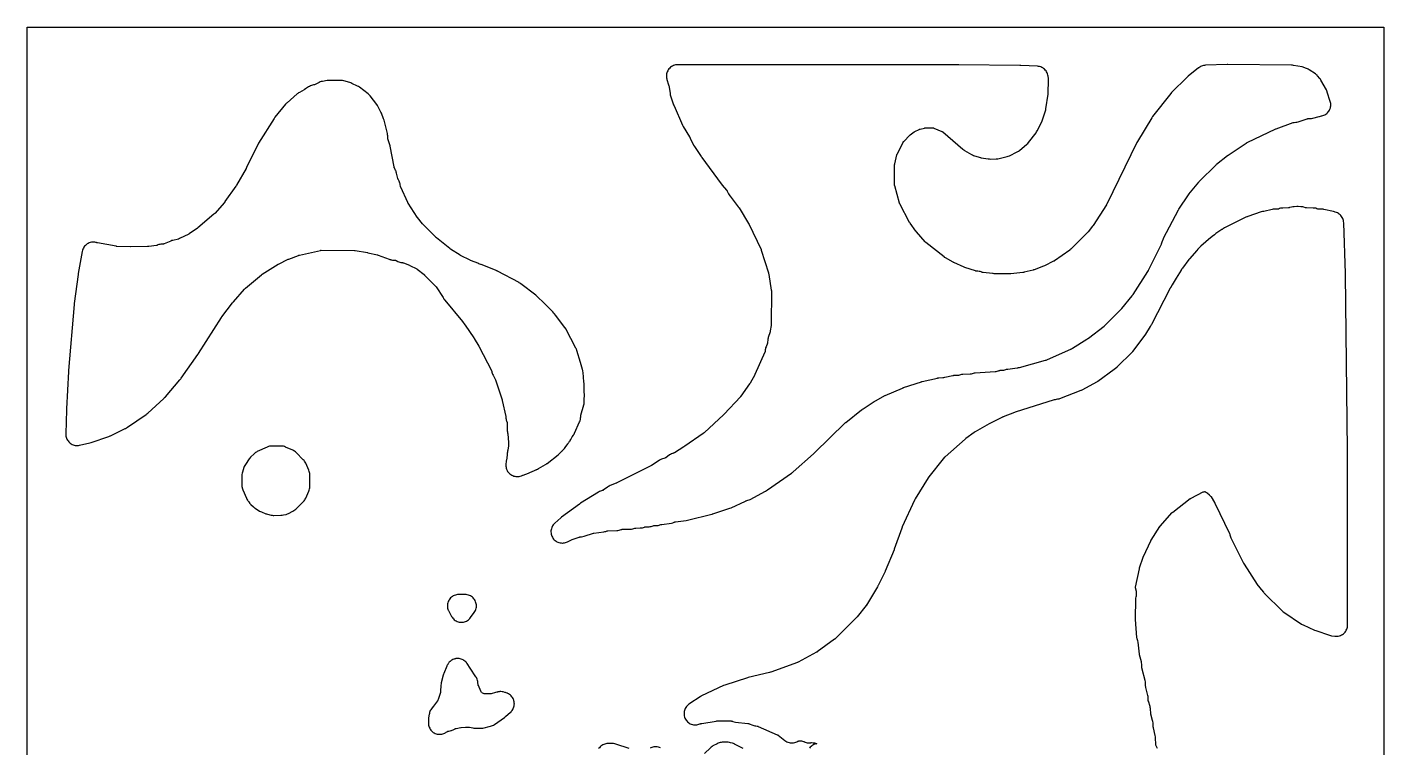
# Model space of a CAD drawing. Header units: millimetres. Extents: x 0 to 300, y 0 to 300.
# Drawn here: x 0 to 299.9, y 140.6 to 300 of the extents above; entities that cross this region are included whole.
import ezdxf

# ---------------------------------------------------------------- set-up
doc = ezdxf.new("R2010")
doc.units = ezdxf.units.MM
doc.layers.add('CUT', color=7, linetype='CONTINUOUS')

msp = doc.modelspace()

# ---------------------------------------------------------------- linework, layer by layer
at = {"layer": 'CUT'}
for points in [[(0, 0.05), (0, 299.95), (0, 299.98), (0, 299.99), (0.01, 300), (0.02, 300), (0.05, 300), (299.89, 300), (299.92, 300), (299.93, 300), (299.94, 300), (299.94, 299.99), (299.94, 299.98), (299.94, 299.95), (299.94, 0.05)], [(249.86, 140.44), (249.56, 141.21), (249.55, 141.23), (249.54, 141.26), (249.53, 141.28), (249.53, 141.29), (249.53, 141.3), (249.53, 141.31), (249.52, 141.32), (249.52, 141.34), (249.52, 141.45), (249.46, 142.72), (249.46, 142.75), (249.46, 142.83), (249.45, 142.83), (249.44, 143.03), (249.4, 143.31), (248.99, 145.06), (248.98, 145.12), (248.98, 145.13), (248.97, 145.18), (248.96, 145.21), (248.95, 145.27), (248.95, 145.4), (248.91, 146.18), (248.88, 146.44), (248.82, 146.7), (248.45, 148.08), (248.42, 148.18), (248.41, 148.22), (248.4, 148.25), (248.4, 148.26), (248.4, 148.28), (248.4, 148.29), (248.4, 148.39), (248.37, 149.1), (248.35, 149.32), (248.31, 149.54), (248.25, 149.76), (247.87, 150.91), (247.86, 150.94), (247.85, 150.99), (247.84, 151.04), (247.84, 151.06), (247.83, 151.11), (247.83, 151.12), (247.8, 151.95), (247.77, 152.22), (247.72, 152.48), (247.32, 153.95), (247.32, 153.97), (247.32, 153.98), (247.31, 154.03), (247.29, 154.13), (247.28, 154.23), (247.25, 154.98), (247.22, 155.23), (247.17, 155.48), (246.51, 158.05), (246.48, 158.17), (246.47, 158.21), (246.46, 158.25), (246.46, 158.38), (246.42, 159.12), (246.39, 159.38), (246.34, 159.64), (245.93, 161.17), (245.91, 161.24), (245.9, 161.32), (245.62, 164.02), (245.58, 164.27), (245.51, 164.51), (245.43, 164.74), (245.4, 164.8), (245.36, 164.94), (245.35, 164.95), (245.35, 164.96), (245.35, 164.97), (245.35, 165), (245.05, 168.98), (245.05, 169), (245.05, 169.04), (245.05, 169.14), (245.07, 173.48), (245.07, 173.53), (245.07, 173.54), (245.07, 173.56), (245.07, 173.57), (245.08, 173.59), (245.08, 173.6), (245.08, 173.62), (245.2, 174.06), (245.2, 174.08), (245.21, 174.1), (245.22, 174.14), (245.25, 174.29), (245.25, 174.32), (245.27, 174.51), (245.27, 174.54), (245.28, 174.74), (245.28, 174.75), (245.28, 174.77), (245.26, 174.97), (245.26, 174.99), (245.23, 175.2), (245.23, 175.21), (245.06, 176.02), (245.06, 176.04), (245.05, 176.07), (245.05, 176.08), (245.05, 176.09), (245.06, 176.15), (245.89, 180.19), (245.91, 180.28), (245.93, 180.33), (245.93, 180.34), (245.93, 180.35), (245.95, 180.41), (246.76, 182.82), (246.76, 182.83), (246.81, 182.96), (248.4, 186.39), (248.43, 186.45), (248.45, 186.49), (248.48, 186.53), (248.5, 186.57), (250.44, 189.58), (250.45, 189.59), (250.45, 189.6), (250.46, 189.61), (250.51, 189.67), (253.17, 192.65), (253.19, 192.67), (253.2, 192.68), (253.27, 192.73), (257.12, 195.74), (257.13, 195.74), (257.14, 195.74), (257.15, 195.75), (257.16, 195.76), (257.18, 195.77), (257.2, 195.78), (257.23, 195.79), (257.33, 195.85), (259.98, 197.22), (260, 197.22), (260.01, 197.23), (260.05, 197.24), (260.07, 197.24), (260.11, 197.25), (260.18, 197.26), (260.37, 197.27), (260.39, 197.27), (260.44, 197.27), (260.45, 197.27), (260.46, 197.27), (260.47, 197.26), (260.48, 197.26), (260.49, 197.25), (260.5, 197.25), (260.52, 197.24), (260.72, 197.12), (260.88, 197.03), (260.89, 197.03), (260.92, 197), (260.93, 197), (260.94, 196.99), (260.95, 196.98), (260.97, 196.96), (261.3, 196.62), (261.31, 196.61), (261.33, 196.59), (261.59, 196.31), (261.65, 196.25), (261.67, 196.23), (261.68, 196.22), (261.7, 196.2), (261.73, 196.15), (262.53, 194.84), (262.54, 194.82), (262.6, 194.71), (265.81, 188.01), (265.87, 187.86), (265.89, 187.79), (265.9, 187.69), (265.96, 187.47), (266.03, 187.25), (266.12, 187.05), (268.91, 181.45), (269.05, 181.2), (271.95, 176.72), (272.11, 176.51), (272.13, 176.49), (272.14, 176.47), (272.19, 176.42), (272.28, 176.31), (272.3, 176.29), (272.47, 176.08), (273.32, 175.02), (273.38, 174.96), (273.38, 174.95), (273.49, 174.82), (273.51, 174.8), (273.52, 174.79), (273.55, 174.76), (277.45, 170.9), (277.63, 170.74), (277.82, 170.6), (281.71, 167.99), (281.89, 167.89), (282.07, 167.79), (284.64, 166.63), (284.87, 166.54), (287.91, 165.52), (288.15, 165.45), (288.4, 165.41), (289.12, 165.32), (289.37, 165.3), (289.62, 165.31), (289.86, 165.34), (290.11, 165.39), (290.34, 165.47), (290.57, 165.58), (290.79, 165.7), (290.99, 165.85), (291.18, 166.01), (291.35, 166.19), (291.5, 166.39), (291.63, 166.61), (291.73, 166.83), (291.82, 167.06), (291.88, 167.31), (291.92, 167.55), (291.93, 167.8), (291.91, 206.32), (291.91, 206.35), (291.48, 245.37), (291.48, 245.45), (291.48, 245.54), (291.07, 256.75), (291.05, 256.99), (291, 257.23), (290.94, 257.47), (290.85, 257.7), (290.73, 257.91), (290.6, 258.12), (290.45, 258.31), (290.28, 258.48), (290.09, 258.64), (289.89, 258.78), (289.68, 258.9), (289.46, 259), (289.17, 259.11), (288.99, 259.17), (288.81, 259.21), (286.7, 259.67), (286.5, 259.71), (286.29, 259.73), (285.47, 259.77), (285.35, 259.77), (285.34, 259.77), (285.32, 259.77), (285.22, 259.81), (285.14, 259.84), (284.87, 259.93), (284.59, 259.98), (284.31, 260), (282.82, 260.03), (282.73, 260.04), (282.69, 260.04), (282.68, 260.04), (282.6, 260.07), (282.24, 260.17), (282.03, 260.23), (281.82, 260.26), (281.6, 260.28), (280.96, 260.3), (280.95, 260.3), (280.73, 260.3), (280.72, 260.3), (280.09, 260.28), (279.79, 260.25), (279.49, 260.19), (279.14, 260.09), (279.1, 260.08), (279, 260.04), (278.99, 260.04), (278.88, 260.03), (278.87, 260.03), (277.62, 260), (277.6, 260), (277.38, 259.98), (277.35, 259.98), (277.13, 259.94), (277.1, 259.94), (276.85, 259.87), (276.61, 259.77), (276.6, 259.77), (276.59, 259.77), (276.53, 259.77), (276.47, 259.77), (275.67, 259.73), (275.46, 259.71), (275.26, 259.67), (273.38, 259.26), (273.25, 259.24), (273.13, 259.21), (273.11, 259.21), (272.85, 259.14), (269.89, 258.14), (269.84, 258.13), (269.71, 258.08), (269.61, 258.05), (269.39, 257.96), (264.72, 255.62), (264.66, 255.58), (264.49, 255.48), (264.45, 255.46), (264.34, 255.39), (264.33, 255.38), (264.32, 255.37), (264.25, 255.32), (264.18, 255.27), (264.11, 255.22), (263.05, 254.52), (263.02, 254.5), (262.8, 254.33), (262.58, 254.14), (262.57, 254.13), (262.55, 254.11), (262.52, 254.09), (261.98, 253.71), (261.93, 253.67), (261.85, 253.61), (261.81, 253.58), (261.67, 253.47), (259.44, 251.54), (259.31, 251.42), (259.3, 251.41), (259.19, 251.29), (259.16, 251.26), (259.01, 251.12), (258.83, 250.9), (258.6, 250.62), (256.97, 248.76), (256.85, 248.61), (255.41, 246.69), (255.38, 246.65), (255.36, 246.63), (255.34, 246.61), (255.3, 246.56), (255.3, 246.55), (255.28, 246.53), (255.26, 246.5), (255.13, 246.31), (255.13, 246.3), (255.11, 246.28), (254.03, 244.48), (253.13, 242.99), (253.12, 242.98), (252.75, 242.37), (252.72, 242.32), (252.71, 242.3), (252.68, 242.25), (252.65, 242.19), (252.63, 242.16), (252.63, 242.15), (248.54, 234.21), (248.53, 234.2), (248.52, 234.18), (248.43, 234), (248.43, 233.99), (248.42, 233.98), (248.42, 233.97), (248.4, 233.95), (248.39, 233.93), (248.37, 233.91), (248.35, 233.88), (248.3, 233.8), (248.28, 233.77), (247.26, 232.13), (244.46, 228.36), (244.43, 228.32), (244.42, 228.31), (244.39, 228.28), (244.39, 228.27), (244.38, 228.26), (244.34, 228.22), (240.92, 224.8), (240.91, 224.79), (240.89, 224.78), (240.87, 224.76), (240.33, 224.3), (236.67, 221.64), (236.66, 221.63), (236.64, 221.62), (236.56, 221.57), (233.14, 219.72), (233.02, 219.67), (232.97, 219.65), (228.21, 217.79), (228.06, 217.73), (228.03, 217.71), (228, 217.7), (227.98, 217.7), (227.81, 217.69), (227.49, 217.65), (227.27, 217.61), (227.06, 217.56), (218.46, 214.88), (218.27, 214.81), (215.76, 213.81), (215.7, 213.78), (215.57, 213.73), (215.49, 213.69), (212.81, 212.36), (212.66, 212.28), (209.59, 210.48), (209.38, 210.34), (207.53, 209), (207.35, 208.86), (202.94, 205), (202.82, 204.89), (202.79, 204.86), (202.76, 204.82), (202.75, 204.81), (202.57, 204.6), (202.56, 204.59), (202.53, 204.55), (199.34, 200.55), (199.16, 200.3), (196.32, 195.68), (196.22, 195.49), (196.16, 195.36), (196.15, 195.36), (193.47, 189.47), (193.46, 189.45), (193.43, 189.39), (193.34, 189.17), (191.7, 184.53), (191.69, 184.51), (191.66, 184.43), (189.71, 179.69), (189.7, 179.68), (189.69, 179.65), (188.14, 176.55), (188.11, 176.49), (188.1, 176.48), (188.04, 176.38), (187.99, 176.26), (185.55, 172.2), (185.55, 172.19), (185.53, 172.17), (185.52, 172.15), (185.49, 172.12), (183.49, 169.58), (183.46, 169.55), (183.43, 169.51), (183.34, 169.42), (178.58, 164.68), (178.54, 164.64), (178.5, 164.62), (174.65, 161.82), (174.62, 161.8), (174.6, 161.79), (174.54, 161.76), (170.47, 159.58), (170.44, 159.57), (170.42, 159.55), (170.39, 159.54), (170.34, 159.52), (164.43, 157.38), (164.37, 157.36), (164.12, 157.28), (159.43, 156.14), (159.27, 156.09), (154.26, 154.51), (153.94, 154.39), (149.1, 152.11), (149.05, 152.09), (149.03, 152.08), (148.76, 151.92), (146.47, 150.39), (146.27, 150.24), (146.24, 150.21), (146.18, 150.16), (146.12, 150.11), (146.09, 150.08), (146.07, 150.06), (145.94, 149.94), (145.77, 149.76), (145.63, 149.56), (145.5, 149.34), (145.4, 149.12), (145.32, 148.88), (145.26, 148.64), (145.23, 148.4), (145.22, 148.15), (145.24, 147.9), (145.28, 147.66), (145.34, 147.42), (145.43, 147.19), (145.54, 146.96), (145.67, 146.75), (145.83, 146.56), (146, 146.38), (146.18, 146.22), (146.39, 146.08), (146.6, 145.95), (146.83, 145.85), (147.07, 145.78), (147.31, 145.72), (147.55, 145.7), (147.8, 145.69), (148.05, 145.71), (148.29, 145.76), (148.53, 145.83), (148.75, 145.91), (148.8, 145.92), (148.83, 145.93), (148.88, 145.95), (148.97, 145.97), (149.06, 146), (149.13, 146.02), (152.34, 146.55), (152.35, 146.55), (152.45, 146.57), (152.5, 146.57), (155.61, 146.56), (155.66, 146.56), (155.67, 146.56), (155.69, 146.56), (155.73, 146.55), (155.77, 146.54), (155.78, 146.53), (155.82, 146.52), (155.91, 146.49), (156.04, 146.44), (156.33, 146.35), (156.63, 146.3), (159.36, 146.02), (159.47, 146), (159.5, 145.99), (159.52, 145.98), (159.54, 145.97), (159.62, 145.95), (160.44, 145.63), (160.65, 145.55), (160.86, 145.5), (161.08, 145.47), (161.42, 145.43), (161.5, 145.41), (161.52, 145.4), (161.61, 145.37), (165.83, 143.53), (165.87, 143.52), (165.96, 143.48), (165.97, 143.48), (165.98, 143.47), (166.02, 143.43), (166.05, 143.41), (166.07, 143.39), (167.53, 142.24), (167.74, 142.09), (167.96, 141.96), (168.19, 141.86), (168.44, 141.78), (168.68, 141.73), (168.94, 141.7), (169.19, 141.7), (169.44, 141.73), (169.69, 141.78), (169.93, 141.85), (170.17, 141.95), (170.39, 142.07), (170.41, 142.08), (170.42, 142.09), (170.43, 142.09), (170.44, 142.1), (170.5, 142.12), (170.52, 142.12), (170.63, 142.16), (170.65, 142.16), (170.75, 142.17), (170.77, 142.17), (170.88, 142.18), (170.99, 142.17), (170.99, 142.18), (171.1, 142.16), (171.15, 142.15), (171.23, 142.14), (171.6, 142.04), (171.68, 142.01), (171.76, 141.98), (171.87, 141.94), (171.98, 141.89), (172.22, 141.81), (172.45, 141.76), (172.7, 141.73), (172.94, 141.72), (173.18, 141.74), (173.28, 141.76), (173.34, 141.77), (173.37, 141.77), (173.4, 141.77), (173.78, 141.75), (173.82, 141.75), (173.84, 141.75), (173.91, 141.74), (173.99, 141.73), (174.03, 141.73), (174.06, 141.72), (174.08, 141.72), (174.09, 141.71), (174.27, 141.64), (174.37, 141.61), (174.38, 141.61), (174.58, 141.54), (174.35, 141.49), (174.12, 141.42), (173.89, 141.32), (173.68, 141.21), (173.48, 141.07), (173.3, 140.92), (173.13, 140.75), (172.97, 140.56)], [(133.11, 140.5), (130.16, 141.45), (129.91, 141.52), (129.65, 141.56), (129.39, 141.57), (128.44, 141.57), (128.19, 141.56), (127.95, 141.52), (127.71, 141.46), (127.48, 141.38), (127.26, 141.27), (127.05, 141.15), (126.85, 141), (126.67, 140.84), (126.66, 140.83), (126.5, 140.65), (126.35, 140.45)], [(158.33, 140.47), (156.37, 141.46), (156.36, 141.47), (156.34, 141.48), (156.14, 141.56), (155.94, 141.63), (155.51, 141.76), (155.25, 141.83), (154.99, 141.86), (154.72, 141.87), (153.66, 141.84), (153.43, 141.82), (153.2, 141.78), (152.97, 141.72), (152.76, 141.64), (152.55, 141.54), (151.62, 141.04), (151.41, 140.92), (151.22, 140.78), (151.05, 140.62), (149.75, 139.34)], [(140.01, 140.6), (139.79, 140.7), (139.55, 140.78), (139.31, 140.83), (139.07, 140.86), (138.82, 140.86), (138.58, 140.84), (138.33, 140.79), (138.1, 140.72), (137.87, 140.63), (137.71, 140.55)]]:
    msp.add_lwpolyline(points, dxfattribs=at)
for points in [[(125.22, 188.09), (125.23, 188.09), (125.29, 188.1), (127.48, 188.39), (127.7, 188.43), (127.91, 188.49), (128.11, 188.56), (128.23, 188.61), (128.29, 188.64), (128.3, 188.64), (128.31, 188.64), (128.32, 188.64), (128.38, 188.64), (130.36, 188.69), (130.61, 188.71), (130.85, 188.75), (131.09, 188.82), (131.29, 188.89), (131.33, 188.9), (131.35, 188.91), (131.42, 188.93), (131.44, 188.93), (131.46, 188.94), (131.47, 188.94), (131.48, 188.94), (131.49, 188.94), (133.38, 188.97), (133.63, 188.99), (133.88, 189.03), (134.13, 189.1), (134.34, 189.17), (134.43, 189.2), (134.46, 189.21), (134.48, 189.21), (134.49, 189.21), (134.55, 189.21), (134.56, 189.21), (135.53, 189.24), (135.54, 189.24), (135.6, 189.24), (135.78, 189.25), (136.01, 189.29), (136.24, 189.34), (136.47, 189.42), (136.58, 189.47), (136.61, 189.48), (136.63, 189.48), (136.64, 189.49), (136.65, 189.49), (136.71, 189.49), (137.51, 189.51), (137.73, 189.53), (137.95, 189.56), (138.17, 189.62), (138.38, 189.69), (138.43, 189.71), (138.55, 189.76), (138.56, 189.76), (138.57, 189.76), (138.7, 189.76), (139.26, 189.79), (139.48, 189.81), (139.7, 189.86), (139.91, 189.91), (140.11, 189.99), (140.18, 190.02), (140.2, 190.03), (140.21, 190.03), (140.23, 190.03), (140.25, 190.04), (140.32, 190.04), (142.44, 190.33), (142.74, 190.39), (143.03, 190.49), (143.12, 190.53), (143.22, 190.57), (143.25, 190.58), (143.27, 190.58), (143.28, 190.59), (143.29, 190.59), (143.33, 190.6), (145.73, 190.91), (146.01, 190.96), (151.36, 192.3), (151.44, 192.33), (151.51, 192.35), (151.61, 192.38), (155.35, 193.63), (155.61, 193.73), (158.79, 195.2), (158.86, 195.23), (158.87, 195.24), (158.88, 195.25), (158.89, 195.25), (158.9, 195.25), (158.9, 195.26), (158.91, 195.26), (158.92, 195.26), (158.94, 195.26), (159.12, 195.3), (159.13, 195.3), (159.36, 195.36), (159.59, 195.44), (159.82, 195.55), (163.24, 197.39), (163.26, 197.4), (163.44, 197.5), (163.48, 197.52), (163.69, 197.65), (168.98, 201.39), (169.03, 201.42), (169.21, 201.54), (169.38, 201.68), (173.86, 205.66), (173.89, 205.68), (173.97, 205.75), (174, 205.78), (174.02, 205.8), (174.05, 205.82), (174.1, 205.87), (180.82, 212.47), (180.86, 212.51), (180.91, 212.55), (180.93, 212.57), (180.97, 212.6), (184.48, 215.35), (184.53, 215.38), (184.58, 215.41), (184.66, 215.46), (184.71, 215.49), (184.82, 215.56), (187.01, 217.04), (187.02, 217.05), (187.04, 217.06), (187.05, 217.07), (187.07, 217.09), (187.11, 217.11), (187.21, 217.17), (189.63, 218.52), (189.66, 218.54), (189.69, 218.55), (189.7, 218.56), (193.49, 220.17), (193.53, 220.19), (193.56, 220.2), (193.57, 220.2), (193.62, 220.22), (193.75, 220.26), (193.76, 220.27), (197.72, 221.59), (197.75, 221.6), (197.86, 221.63), (201.23, 222.4), (201.29, 222.41), (201.3, 222.41), (201.35, 222.42), (201.38, 222.43), (201.45, 222.44), (201.55, 222.44), (202.44, 222.49), (202.66, 222.52), (202.87, 222.56), (204.64, 222.97), (204.7, 222.98), (204.76, 222.99), (204.84, 223.01), (204.85, 223.01), (204.89, 223.01), (204.91, 223.01), (205.72, 223.03), (205.96, 223.05), (206.2, 223.09), (206.44, 223.15), (206.66, 223.24), (206.67, 223.24), (206.69, 223.25), (206.72, 223.26), (206.74, 223.27), (206.78, 223.28), (206.8, 223.28), (206.85, 223.28), (208.5, 223.32), (208.76, 223.34), (209.01, 223.39), (209.25, 223.46), (209.44, 223.53), (209.49, 223.54), (209.53, 223.55), (209.56, 223.56), (209.59, 223.56), (214.03, 223.85), (214.24, 223.87), (214.45, 223.91), (214.66, 223.97), (214.69, 223.98), (214.76, 224.01), (214.87, 224.05), (214.9, 224.06), (214.96, 224.08), (214.97, 224.09), (215, 224.09), (215, 224.1), (215.01, 224.1), (215.02, 224.1), (215.03, 224.1), (215.05, 224.1), (215.1, 224.11), (215.11, 224.11), (215.67, 224.13), (215.89, 224.15), (216.11, 224.19), (216.33, 224.25), (216.53, 224.33), (216.61, 224.37), (216.62, 224.37), (216.65, 224.38), (216.67, 224.38), (216.7, 224.39), (216.78, 224.39), (218.89, 224.67), (219.05, 224.69), (219.13, 224.7), (219.37, 224.75), (225.12, 226.32), (225.25, 226.36), (225.28, 226.37), (225.31, 226.38), (225.56, 226.47), (230.75, 228.81), (230.84, 228.85), (230.88, 228.87), (231.07, 228.98), (234.29, 230.97), (234.53, 231.14), (234.65, 231.24), (238.07, 233.9), (238.3, 234.1), (241.84, 237.62), (242.02, 237.81), (244.3, 240.6), (244.32, 240.63), (244.48, 240.85), (247.74, 245.98), (247.87, 246.2), (247.89, 246.24), (250.76, 251.99), (250.81, 252.09), (250.89, 252.29), (251.17, 253.09), (251.2, 253.18), (251.24, 253.31), (251.25, 253.33), (254.54, 259.58), (254.56, 259.63), (254.62, 259.72), (256.74, 262.89), (256.8, 262.98), (256.83, 263.02), (256.84, 263.02), (256.85, 263.04), (259.02, 265.72), (259.02, 265.73), (259.04, 265.75), (259.13, 265.85), (262.85, 269.58), (262.96, 269.67), (265.39, 271.6), (265.52, 271.69), (265.53, 271.7), (265.55, 271.72), (269.48, 274.34), (269.53, 274.37), (269.58, 274.4), (269.62, 274.43), (269.66, 274.46), (269.69, 274.48), (269.74, 274.5), (276.02, 277.49), (276.08, 277.52), (276.09, 277.52), (276.12, 277.53), (279.87, 278.88), (279.92, 278.9), (280.01, 278.93), (280.02, 278.93), (280.09, 278.93), (280.47, 278.97), (280.73, 279.01), (280.98, 279.08), (282.99, 279.73), (283.03, 279.75), (283.06, 279.76), (283.08, 279.76), (283.13, 279.77), (283.18, 279.78), (283.19, 279.78), (283.65, 279.79), (283.94, 279.82), (284.22, 279.88), (285.66, 280.26), (285.7, 280.27), (285.94, 280.33), (285.96, 280.33), (286.12, 280.36), (286.2, 280.37), (286.44, 280.43), (286.67, 280.51), (286.9, 280.62), (287.11, 280.75), (287.31, 280.9), (287.49, 281.06), (287.65, 281.25), (287.8, 281.45), (287.92, 281.66), (288.03, 281.88), (288.11, 282.12), (288.17, 282.36), (288.2, 282.6), (288.21, 282.85), (288.19, 283.1), (288.16, 283.34), (288.09, 283.58), (287.44, 285.62), (287.43, 285.65), (287.42, 285.68), (287.34, 285.9), (287.23, 286.1), (286.04, 288.24), (285.91, 288.47), (285.75, 288.67), (285.28, 289.21), (285.16, 289.34), (285.15, 289.35), (284.98, 289.5), (284.79, 289.64), (283.4, 290.59), (283.23, 290.7), (283.04, 290.8), (282.85, 290.88), (282.28, 291.09), (282.08, 291.15), (281.87, 291.2), (279.94, 291.55), (279.72, 291.58), (279.51, 291.59), (265.42, 291.7), (265.33, 291.7), (260.52, 291.57), (260.29, 291.55), (260.06, 291.51), (259.84, 291.45), (259.62, 291.38), (259.41, 291.28), (259.22, 291.16), (259.03, 291.02), (258.98, 290.99), (256.67, 289.15), (256.45, 288.96), (253.02, 285.52), (253.01, 285.51), (252.82, 285.29), (248.82, 280.21), (248.64, 279.95), (245.47, 274.71), (245.36, 274.51), (238.71, 260.86), (238.64, 260.74), (238.62, 260.71), (235.67, 256.14), (235.62, 256.07), (235.6, 256.03), (235.56, 255.98), (234.59, 254.76), (234.54, 254.7), (234.51, 254.67), (230.73, 250.91), (230.68, 250.86), (230.65, 250.83), (230.61, 250.8), (230.55, 250.73), (230.52, 250.71), (227.09, 248.3), (227.03, 248.27), (226.99, 248.25), (226.95, 248.23), (226.92, 248.21), (224.93, 247.22), (224.72, 247.13), (222.64, 246.34), (222.55, 246.31), (222.51, 246.3), (222.41, 246.27), (220.43, 245.78), (220.31, 245.76), (220.26, 245.75), (220.12, 245.73), (217.5, 245.46), (217.38, 245.46), (217.36, 245.46), (213.77, 245.47), (213.54, 245.49), (213.43, 245.5), (211.38, 245.73), (211.26, 245.75), (211.24, 245.75), (211.19, 245.76), (211.18, 245.76), (211.07, 245.81), (211.02, 245.83), (210.95, 245.86), (210.7, 245.94), (210.45, 245.99), (210.19, 246.02), (209.8, 246.04), (209.79, 246.04), (209.74, 246.05), (209.7, 246.06), (209.63, 246.08), (207.3, 246.86), (207.27, 246.87), (207.16, 246.91), (204.89, 247.92), (204.78, 247.97), (204.74, 248), (203.06, 248.98), (202.84, 249.09), (202.78, 249.13), (202.71, 249.17), (198.68, 252.39), (198.62, 252.44), (198.57, 252.48), (198.55, 252.51), (196.59, 254.76), (196.58, 254.77), (196.52, 254.86), (196.5, 254.89), (195.18, 256.68), (195.11, 256.8), (195.09, 256.83), (192.9, 260.93), (192.87, 260.97), (192.85, 261), (192.85, 261.01), (192.83, 261.07), (192.83, 261.08), (191.8, 264.89), (191.78, 264.94), (191.78, 264.95), (191.78, 264.99), (191.78, 265.05), (191.79, 269.6), (191.79, 269.64), (191.79, 269.65), (191.8, 269.7), (191.81, 269.79), (192.27, 271.76), (192.28, 271.81), (192.31, 271.89), (192.33, 271.93), (193.66, 274.51), (193.7, 274.6), (193.73, 274.68), (193.74, 274.69), (193.75, 274.7), (193.75, 274.71), (193.78, 274.74), (195.14, 276.12), (195.14, 276.13), (195.15, 276.13), (195.16, 276.14), (195.22, 276.18), (196.13, 276.82), (196.24, 276.9), (196.26, 276.92), (197.2, 277.38), (197.26, 277.42), (197.28, 277.43), (197.29, 277.43), (197.32, 277.44), (197.39, 277.46), (197.4, 277.46), (198.37, 277.68), (198.48, 277.71), (198.5, 277.72), (198.51, 277.72), (198.52, 277.72), (198.54, 277.72), (198.62, 277.72), (200.31, 277.71), (200.35, 277.71), (200.37, 277.71), (200.39, 277.7), (200.44, 277.68), (202.23, 276.93), (202.24, 276.92), (202.27, 276.91), (202.29, 276.9), (202.37, 276.86), (202.4, 276.85), (202.41, 276.84), (206.87, 273.01), (207.05, 272.87), (207.24, 272.75), (208.79, 271.85), (209.02, 271.73), (209.25, 271.64), (210.5, 271.22), (210.69, 271.16), (210.73, 271.15), (210.93, 271.11), (212.45, 270.86), (212.69, 270.84), (212.93, 270.83), (214.24, 270.87), (214.27, 270.87), (214.31, 270.87), (214.57, 270.89), (214.86, 270.94), (216.63, 271.37), (216.9, 271.45), (217.16, 271.56), (218.88, 272.42), (219.13, 272.57), (219.36, 272.74), (221, 274.1), (221.2, 274.29), (221.39, 274.5), (223.04, 276.66), (223.17, 276.85), (223.28, 277.05), (224.22, 278.9), (224.23, 278.91), (224.24, 278.93), (224.37, 279.26), (225.12, 281.5), (225.18, 281.71), (225.22, 281.92), (225.71, 285.18), (225.74, 285.5), (225.79, 288.22), (225.79, 288.27), (225.79, 288.3), (225.77, 288.62), (225.7, 289.16), (225.66, 289.41), (225.59, 289.64), (225.5, 289.87), (225.38, 290.1), (225.25, 290.3), (225.09, 290.5), (224.92, 290.67), (224.73, 290.83), (224.52, 290.97), (224.31, 291.09), (224.08, 291.19), (223.84, 291.26), (223.6, 291.31), (223.35, 291.34), (219.69, 291.53), (219.56, 291.53), (219.49, 291.53), (206.01, 291.65), (205.99, 291.65), (143.83, 291.69), (143.59, 291.68), (143.34, 291.64), (143.11, 291.58), (142.87, 291.5), (142.65, 291.4), (142.44, 291.27), (142.24, 291.12), (142.06, 290.96), (141.9, 290.78), (141.75, 290.58), (141.62, 290.37), (141.52, 290.15), (141.44, 289.91), (141.38, 289.68), (141.34, 289.43), (141.33, 289.19), (141.34, 288.94), (141.38, 288.7), (141.39, 288.65), (141.45, 288.4), (141.8, 287.27), (141.82, 287.21), (141.82, 287.19), (141.84, 287.11), (142.13, 285.38), (142.13, 285.37), (142.13, 285.36), (142.14, 285.33), (142.18, 285.06), (142.19, 285.02), (142.25, 284.84), (142.93, 282.8), (143.01, 282.59), (144.88, 278.33), (145.04, 278.01), (146.46, 275.73), (146.49, 275.67), (146.52, 275.59), (146.55, 275.53), (146.58, 275.47), (146.58, 275.46), (146.6, 275.43), (147.35, 273.91), (147.52, 273.62), (149.01, 271.41), (149.04, 271.36), (149.05, 271.34), (149.07, 271.31), (149.16, 271.18), (153.42, 265.35), (153.49, 265.24), (153.65, 265.04), (154.64, 263.93), (154.66, 263.91), (154.71, 263.86), (154.73, 263.83), (154.74, 263.82), (154.75, 263.8), (154.78, 263.76), (155.09, 263.15), (155.09, 263.13), (155.23, 262.9), (155.36, 262.72), (155.38, 262.68), (155.45, 262.61), (157.22, 260.27), (157.33, 260.1), (157.36, 260.06), (157.4, 260.01), (159.49, 256.59), (159.51, 256.56), (159.52, 256.55), (159.55, 256.48), (162.26, 250.82), (162.27, 250.8), (162.27, 250.78), (162.31, 250.64), (163.88, 245.64), (163.9, 245.6), (163.91, 245.57), (163.93, 245.5), (163.98, 245.38), (163.99, 245.35), (163.99, 245.34), (163.99, 245.3), (164.52, 241.8), (164.53, 241.76), (164.55, 241.63), (164.55, 241.62), (164.55, 241.6), (164.55, 241.51), (164.49, 234.3), (164.48, 234.16), (164.48, 234.12), (164.47, 234.07), (164.47, 234.04), (164.28, 232.85), (164.27, 232.73), (164.26, 232.68), (164.26, 232.66), (164.25, 232.63), (163.85, 231.39), (163.79, 231.18), (163.75, 230.96), (163.73, 230.75), (163.71, 230.32), (163.71, 230.24), (163.71, 230.23), (163.7, 230.17), (163.69, 230.15), (163.68, 230.12), (163.35, 229.31), (163.27, 229.08), (163.22, 228.85), (163.18, 228.61), (163.15, 228.3), (163.14, 228.23), (163.14, 228.21), (163.13, 228.18), (163.1, 228.12), (160.91, 223.2), (160.9, 223.17), (160.88, 223.14), (160.87, 223.11), (159.82, 221.27), (159.81, 221.25), (159.79, 221.22), (159.76, 221.17), (159.74, 221.15), (159.72, 221.11), (157.77, 218.36), (157.72, 218.3), (157.71, 218.28), (157.68, 218.25), (154.13, 214.38), (154.02, 214.27), (153.97, 214.23), (149.77, 210.36), (149.65, 210.27), (149.63, 210.25), (149.46, 210.13), (145.39, 207.32), (145.26, 207.23), (145.21, 207.19), (145.17, 207.16), (143.11, 205.87), (143.06, 205.84), (143.04, 205.83), (143.02, 205.82), (143.01, 205.82), (142.99, 205.82), (142.98, 205.81), (142.92, 205.79), (142.86, 205.78), (142.72, 205.74), (142.69, 205.73), (142.45, 205.64), (142.22, 205.52), (142.01, 205.38), (141.18, 204.78), (141.17, 204.77), (141.16, 204.77), (141.08, 204.73), (141.03, 204.71), (140.99, 204.7), (140.25, 204.43), (139.97, 204.32), (139.72, 204.17), (138.06, 203.08), (138.04, 203.07), (137.98, 203.03), (137.93, 202.99), (137.89, 202.97), (130.37, 199.2), (130.28, 199.16), (130.25, 199.15), (128.88, 198.6), (128.69, 198.52), (128.51, 198.42), (128.34, 198.3), (127.34, 197.57), (127.32, 197.56), (127.26, 197.53), (127.23, 197.52), (127.22, 197.52), (127.14, 197.5), (126.99, 197.46), (126.75, 197.38), (126.52, 197.28), (126.3, 197.16), (122.35, 194.69), (122.29, 194.65), (122.26, 194.63), (122.2, 194.59), (122.1, 194.52), (118.17, 191.61), (118.01, 191.48), (116.65, 190.29), (116.48, 190.12), (116.32, 189.94), (116.18, 189.74), (116.06, 189.53), (115.97, 189.31), (115.89, 189.08), (115.84, 188.84), (115.81, 188.6), (115.8, 188.36), (115.82, 188.12), (115.86, 187.88), (115.92, 187.65), (116.01, 187.42), (116.11, 187.2), (116.24, 186.99), (116.39, 186.8), (116.55, 186.62), (116.73, 186.46), (116.93, 186.32), (117.14, 186.2), (117.35, 186.1), (117.58, 186.01), (117.82, 185.96), (118.06, 185.92), (118.3, 185.91), (118.32, 185.91), (118.55, 185.92), (118.79, 185.95), (119.01, 186.01), (119.23, 186.08), (119.45, 186.18), (120.36, 186.64), (120.37, 186.64), (120.37, 186.65), (120.48, 186.69), (122.07, 187.23), (122.11, 187.24), (122.16, 187.25), (122.17, 187.25), (122.18, 187.25), (122.57, 187.29), (122.82, 187.33), (122.87, 187.34), (123.16, 187.41), (125.18, 188.08), (125.19, 188.08)], [(14.12, 208.14), (18.06, 209.45), (18.39, 209.58), (18.41, 209.59), (18.41, 209.6), (21.7, 211.25), (21.74, 211.27), (21.97, 211.38), (22.19, 211.52), (26.29, 214.37), (26.38, 214.43), (26.48, 214.5), (26.66, 214.65), (30.2, 217.89), (30.33, 218.01), (30.39, 218.06), (30.56, 218.24), (33.76, 222.01), (33.77, 222.02), (33.87, 222.13), (33.9, 222.17), (33.91, 222.18), (33.95, 222.23), (34.04, 222.35), (34.05, 222.36), (34.07, 222.39), (37.73, 227.58), (37.83, 227.73), (37.84, 227.75), (37.86, 227.78), (37.9, 227.83), (42.97, 235.8), (42.99, 235.84), (43.02, 235.88), (43.05, 235.92), (45.41, 239.03), (45.48, 239.13), (45.55, 239.23), (45.59, 239.27), (48.07, 242.05), (48.08, 242.06), (48.11, 242.09), (48.16, 242.15), (48.26, 242.26), (48.28, 242.28), (51.79, 245.22), (51.87, 245.27), (51.91, 245.3), (51.97, 245.35), (55.53, 247.57), (55.54, 247.58), (55.58, 247.6), (55.6, 247.61), (57.73, 248.67), (57.74, 248.68), (57.77, 248.69), (57.82, 248.71), (57.83, 248.71), (60.02, 249.53), (60.05, 249.54), (60.14, 249.58), (60.19, 249.59), (64.86, 250.62), (64.88, 250.63), (64.94, 250.64), (64.98, 250.64), (72.4, 250.63), (72.46, 250.63), (72.5, 250.63), (72.51, 250.63), (72.55, 250.62), (75.23, 250.15), (75.25, 250.15), (75.33, 250.12), (77.44, 249.61), (77.52, 249.58), (77.58, 249.56), (77.61, 249.55), (80.04, 248.66), (80.22, 248.6), (80.3, 248.58), (80.31, 248.58), (80.41, 248.56), (80.46, 248.55), (80.54, 248.53), (80.78, 248.5), (81.38, 248.45), (81.44, 248.44), (81.46, 248.44), (81.49, 248.43), (81.54, 248.41), (81.57, 248.4), (81.94, 248.2), (82.16, 248.1), (82.39, 248.02), (82.62, 247.97), (82.86, 247.93), (82.96, 247.92), (83.04, 247.91), (83.06, 247.91), (83.09, 247.9), (83.12, 247.89), (83.16, 247.88), (83.18, 247.87), (83.22, 247.86), (84.51, 247.35), (84.55, 247.33), (84.59, 247.31), (86.14, 246.53), (86.16, 246.52), (86.18, 246.5), (86.21, 246.48), (86.24, 246.46), (87.75, 245.26), (87.83, 245.2), (87.86, 245.17), (87.86, 245.16), (90.42, 242.55), (90.43, 242.54), (91.94, 240.18), (92.02, 240.05), (92.03, 240.03), (92.06, 239.98), (92.07, 239.97), (92.08, 239.95), (92.18, 239.82), (92.21, 239.78), (92.22, 239.77), (92.23, 239.76), (92.25, 239.73), (92.34, 239.62), (96.25, 234.9), (96.27, 234.88), (96.28, 234.87), (96.78, 234.18), (96.81, 234.14), (96.84, 234.09), (96.85, 234.08), (98.74, 231.28), (98.77, 231.23), (98.8, 231.18), (98.81, 231.16), (99.83, 229.46), (99.83, 229.45), (102.71, 223.93), (102.72, 223.91), (102.74, 223.87), (102.75, 223.83), (102.75, 223.81), (102.77, 223.71), (102.83, 223.47), (102.91, 223.24), (103.01, 223.01), (103.53, 222.01), (103.62, 221.8), (104.95, 217.8), (105.01, 217.58), (105.02, 217.55), (105.02, 217.54), (105.03, 217.53), (105.04, 217.49), (105.04, 217.48), (105.04, 217.47), (105.05, 217.43), (105.84, 213.87), (105.84, 213.86), (105.85, 213.84), (105.85, 213.82), (105.86, 213.53), (105.88, 213.32), (105.92, 213.11), (105.98, 212.9), (106.05, 212.7), (106.08, 212.63), (106.09, 212.61), (106.1, 212.57), (106.11, 212.53), (106.11, 212.52), (106.11, 212.51), (106.11, 212.5), (106.11, 212.47), (106.11, 212.44), (106.16, 210.71), (106.18, 210.49), (106.21, 210.28), (106.26, 210.07), (106.27, 210.03), (106.39, 208.14), (106.39, 207.43), (106.26, 206.44), (106.21, 206.26), (106.17, 206.03), (106.15, 205.79), (106.14, 205.46), (106.14, 205.44), (106.14, 205.41), (106.14, 205.37), (105.98, 204.22), (105.93, 204.06), (105.87, 203.78), (105.85, 203.51), (105.84, 203.18), (105.85, 202.93), (105.88, 202.68), (105.93, 202.44), (106.01, 202.21), (106.11, 201.98), (106.23, 201.76), (106.37, 201.56), (106.53, 201.37), (106.71, 201.2), (106.91, 201.05), (107.12, 200.92), (107.34, 200.81), (107.57, 200.72), (107.81, 200.66), (108.05, 200.62), (108.3, 200.6), (108.55, 200.61), (108.79, 200.64), (109.03, 200.7), (109.27, 200.78), (109.56, 200.9), (109.59, 200.91), (109.6, 200.91), (109.63, 200.92), (110.25, 201.13), (110.28, 201.14), (110.49, 201.22), (111.66, 201.73), (112.18, 201.94), (112.46, 202.07), (112.57, 202.13), (112.59, 202.14), (112.68, 202.18), (112.8, 202.23), (112.83, 202.24), (113.07, 202.36), (114.59, 203.25), (114.6, 203.25), (114.73, 203.33), (114.76, 203.35), (114.92, 203.47), (114.96, 203.5), (114.99, 203.52), (117.39, 205.4), (117.62, 205.6), (117.63, 205.61), (117.64, 205.62), (118.2, 206.19), (118.22, 206.21), (118.23, 206.22), (118.24, 206.23), (118.26, 206.24), (118.27, 206.26), (118.28, 206.27), (118.29, 206.28), (118.3, 206.29), (118.51, 206.5), (118.68, 206.7), (118.72, 206.75), (118.79, 206.84), (119.12, 207.29), (119.4, 207.64), (119.56, 207.86), (119.59, 207.91), (119.6, 207.93), (119.7, 208.09), (119.72, 208.12), (119.93, 208.41), (119.97, 208.46), (120.02, 208.53), (120.07, 208.59), (120.19, 208.79), (120.51, 209.36), (120.79, 209.8), (120.81, 209.83), (120.85, 209.9), (120.93, 210.02), (121.03, 210.22), (122.14, 212.68), (122.24, 212.95), (122.31, 213.22), (122.33, 213.34), (122.33, 213.35), (122.34, 213.43), (122.35, 213.5), (122.35, 213.51), (122.35, 213.53), (122.36, 213.59), (122.38, 213.84), (122.38, 213.86), (122.39, 213.89), (122.4, 214.06), (122.4, 214.08), (122.4, 214.1), (122.41, 214.11), (122.41, 214.12), (122.41, 214.13), (122.43, 214.19), (122.43, 214.2), (123.07, 216.5), (123.12, 216.72), (123.15, 216.94), (123.16, 217.16), (123.16, 217.65), (123.16, 217.7), (123.16, 217.75), (123.16, 217.8), (123.21, 218.45), (123.21, 218.6), (123.21, 218.63), (123.21, 218.78), (123.17, 219.28), (123.17, 219.31), (123.17, 219.34), (123.17, 219.38), (123.18, 220.62), (123.17, 220.9), (123.12, 221.18), (123.04, 221.54), (122.91, 223.62), (122.87, 223.9), (122.84, 224.06), (122.83, 224.1), (122.81, 224.18), (122.78, 224.3), (122.32, 225.85), (121.54, 228.49), (121.51, 228.56), (121.46, 228.72), (121.42, 228.8), (121.39, 228.87), (121.37, 228.91), (121.35, 228.95), (121.32, 229.02), (119.07, 233.25), (119.07, 233.26), (118.94, 233.48), (118.92, 233.51), (118.85, 233.6), (118.85, 233.61), (116.83, 236.33), (116.59, 236.61), (116.42, 236.78), (116.19, 237.04), (114.13, 239.07), (112.91, 240.29), (112.76, 240.42), (112.75, 240.43), (112.71, 240.48), (112.47, 240.69), (109.17, 243.24), (109.14, 243.26), (108.99, 243.36), (108.96, 243.39), (108.81, 243.47), (108.77, 243.5), (103.99, 246.03), (103.95, 246.05), (103.93, 246.06), (103.91, 246.06), (103.89, 246.07), (103.85, 246.09), (103.74, 246.14), (103.71, 246.15), (100.63, 247.44), (100.36, 247.53), (100.32, 247.54), (99.86, 247.69), (99.83, 247.7), (98.02, 248.42), (98.01, 248.42), (97.97, 248.44), (95.83, 249.52), (95.72, 249.58), (95.71, 249.59), (93.58, 250.93), (93.46, 251.01), (93.45, 251.02), (90.53, 253.37), (90.46, 253.43), (90.44, 253.44), (90.44, 253.45), (87.5, 256.39), (87.46, 256.43), (87.42, 256.47), (86.29, 257.87), (86.24, 257.93), (86.22, 257.97), (86.21, 257.98), (84.24, 261.08), (84.21, 261.12), (84.2, 261.13), (84.15, 261.23), (82.58, 264.62), (82.56, 264.67), (82.55, 264.7), (82.55, 264.72), (82.54, 264.73), (82.54, 264.75), (82.52, 264.82), (82.49, 265.09), (82.45, 265.31), (82.39, 265.52), (82.32, 265.72), (82.23, 265.92), (82, 266.36), (81.99, 266.38), (81.98, 266.41), (81.95, 266.51), (81.68, 267.71), (81.62, 267.93), (81.55, 268.13), (81.45, 268.33), (81.18, 268.85), (81.16, 268.9), (81.15, 268.91), (81.14, 268.94), (81.14, 268.95), (81.13, 268.97), (81.11, 269.07), (80.26, 273.67), (80.25, 273.73), (80.18, 273.97), (79.77, 275.27), (79.74, 275.37), (79.73, 275.4), (79.73, 275.46), (79.71, 275.94), (79.69, 276.2), (79.64, 276.46), (78.9, 279.42), (78.8, 279.72), (78.32, 280.95), (78.22, 281.17), (77.55, 282.49), (77.44, 282.68), (77.32, 282.87), (75.87, 284.79), (75.72, 284.97), (75.55, 285.13), (75.37, 285.28), (73.45, 286.72), (73.26, 286.85), (73.05, 286.96), (71.81, 287.57), (71.59, 287.67), (71.35, 287.75), (70, 288.11), (69.7, 288.17), (69.4, 288.19), (66.81, 288.23), (66.77, 288.23), (66.76, 288.23), (66.55, 288.22), (66.34, 288.19), (65.28, 288.01), (65.03, 287.96), (64.79, 287.88), (64.55, 287.77), (63.64, 287.3), (63.56, 287.26), (63.55, 287.25), (63.52, 287.24), (63.49, 287.23), (63.48, 287.23), (63.42, 287.22), (63.4, 287.22), (63.38, 287.22), (63.34, 287.21), (63.12, 287.18), (62.87, 287.11), (62.63, 287.02), (62.39, 286.9), (62.17, 286.76), (61.34, 286.17), (61.3, 286.13), (61.28, 286.13), (60.18, 285.57), (60, 285.47), (59.83, 285.35), (59.67, 285.22), (57.46, 283.29), (57.33, 283.18), (57.32, 283.17), (57.15, 282.98), (54.77, 280.06), (54.59, 279.8), (51.18, 274.32), (51.08, 274.16), (51, 273.98), (48.53, 269), (48.5, 268.94), (48.48, 268.91), (48.42, 268.81), (48.39, 268.75), (46.27, 265.03), (46.19, 264.91), (46.18, 264.89), (46.15, 264.84), (43.74, 261.41), (43.69, 261.34), (43.67, 261.31), (43.65, 261.28), (43.62, 261.25), (41.46, 258.78), (41.44, 258.76), (41.43, 258.75), (41.33, 258.64), (41.32, 258.62), (41.3, 258.61), (37.71, 255.59), (37.68, 255.56), (37.55, 255.45), (37.53, 255.44), (37.52, 255.43), (37.45, 255.37), (35.84, 254.31), (35.75, 254.25), (35.73, 254.24), (33.69, 253.22), (33.5, 253.14), (33.46, 253.13), (33.44, 253.13), (32.19, 252.84), (31.97, 252.78), (31.76, 252.7), (30.33, 252.08), (30.23, 252.05), (30.22, 252.04), (30.18, 252.03), (30.15, 252.03), (29.59, 251.98), (29.37, 251.95), (29.15, 251.9), (28.93, 251.83), (28.85, 251.8), (28.8, 251.78), (28.74, 251.75), (28.71, 251.74), (28.68, 251.73), (28.66, 251.73), (28.58, 251.71), (26.89, 251.48), (26.74, 251.47), (26.7, 251.47), (26.64, 251.47), (22.85, 251.41), (22.77, 251.41), (19.86, 251.52), (19.82, 251.52), (19.77, 251.52), (19.73, 251.52), (19.66, 251.53), (15.57, 252.3), (15.5, 252.31), (15.46, 252.32), (15.44, 252.32), (15.37, 252.34), (15.33, 252.35), (15.2, 252.39), (14.95, 252.43), (14.7, 252.45), (14.45, 252.44), (14.2, 252.41), (13.95, 252.35), (13.72, 252.27), (13.49, 252.16), (13.27, 252.04), (13.07, 251.89), (12.88, 251.72), (12.71, 251.53), (12.56, 251.33), (12.44, 251.11), (12.33, 250.88), (12.25, 250.65), (12.19, 250.4), (11.3, 245.55), (11.29, 245.51), (11.29, 245.49), (11.29, 245.48), (11.26, 245.32), (10.4, 238.9), (10.4, 238.88), (10.4, 238.85), (10.39, 238.84), (10.37, 238.64), (9.12, 224.04), (9.11, 223.9), (9.11, 223.83), (8.69, 215.57), (8.69, 215.44), (8.69, 215.4), (8.54, 210.05), (8.55, 209.81), (8.57, 209.57), (8.62, 209.34), (8.7, 209.11), (8.79, 208.89), (8.91, 208.68), (9.04, 208.48), (9.2, 208.29), (9.37, 208.12), (9.55, 207.97), (9.75, 207.84), (9.96, 207.72), (10.18, 207.63), (10.41, 207.56), (10.65, 207.51), (10.89, 207.48), (11.13, 207.48), (11.37, 207.5), (11.6, 207.54), (13.89, 208.07)], [(49.33, 194.58), (49.49, 194.41), (50.04, 193.89), (50.23, 193.73), (50.44, 193.59), (51.4, 192.99), (51.59, 192.88), (51.8, 192.78), (52.79, 192.39), (52.92, 192.35), (52.95, 192.34), (53.16, 192.28), (53.96, 192.09), (54.16, 192.05), (54.37, 192.03), (54.57, 192.02), (56.11, 192.04), (56.39, 192.06), (56.67, 192.11), (57.25, 192.25), (57.53, 192.34), (57.8, 192.45), (58.76, 192.94), (58.98, 193.07), (59.19, 193.23), (59.39, 193.4), (61.07, 195.08), (61.22, 195.25), (61.36, 195.43), (61.48, 195.62), (61.58, 195.83), (62.28, 197.39), (62.38, 197.63), (62.45, 197.89), (62.49, 198.15), (62.5, 198.42), (62.49, 201), (62.48, 201.26), (62.43, 201.51), (62.37, 201.76), (62.28, 202), (61.58, 203.58), (61.47, 203.79), (61.35, 203.98), (61.21, 204.17), (61.06, 204.34), (59.48, 205.92), (59.31, 206.07), (59.13, 206.21), (58.94, 206.33), (58.73, 206.43), (57.15, 207.14), (56.91, 207.24), (56.65, 207.3), (56.39, 207.35), (56.13, 207.36), (54.12, 207.36), (53.85, 207.35), (53.59, 207.3), (53.33, 207.23), (53.08, 207.13), (50.89, 206.13), (50.7, 206.03), (50.51, 205.92), (50.34, 205.79), (50.17, 205.64), (49.39, 204.87), (49.23, 204.69), (49.09, 204.5), (48.24, 203.26), (48.12, 203.07), (48.01, 202.86), (47.93, 202.65), (47.58, 201.61), (47.51, 201.34), (47.46, 201.07), (47.45, 200.8), (47.46, 198.69), (47.46, 198.66), (47.47, 198.43), (47.47, 198.4), (47.51, 198.18), (47.51, 198.15), (47.58, 197.9), (47.67, 197.66), (48.47, 195.84), (48.59, 195.62), (48.59, 195.61), (48.73, 195.4), (48.74, 195.38), (48.78, 195.33), (48.82, 195.28), (48.89, 195.18), (48.93, 195.12), (49.17, 194.78), (49.19, 194.76), (49.32, 194.59)], [(96.23, 168.4), (96.47, 168.43), (96.7, 168.48), (96.93, 168.56), (97.15, 168.66), (97.36, 168.78), (97.55, 168.92), (97.74, 169.07), (97.9, 169.25), (98.05, 169.43), (98.86, 170.56), (99, 170.77), (99.11, 171), (99.2, 171.23), (99.27, 171.47), (99.31, 171.72), (99.33, 171.97), (99.32, 172.21), (99.29, 172.46), (99.23, 172.71), (99.15, 172.94), (99.05, 173.17), (98.92, 173.39), (98.78, 173.59), (98.61, 173.77), (98.43, 173.94), (98.23, 174.09), (98.01, 174.22), (97.79, 174.33), (97.55, 174.41), (97.31, 174.47), (97.06, 174.51), (96.81, 174.52), (95.39, 174.51), (95.15, 174.5), (94.9, 174.46), (94.67, 174.4), (94.44, 174.31), (94.22, 174.21), (94.01, 174.08), (93.81, 173.93), (93.63, 173.76), (93.47, 173.58), (93.32, 173.38), (93.2, 173.17), (93.09, 172.95), (93.01, 172.72), (92.95, 172.48), (92.92, 172.24), (92.91, 171.99), (92.92, 171.75), (92.96, 171.5), (93.02, 171.27), (93.11, 171.04), (93.13, 171), (93.21, 170.81), (93.77, 169.79), (93.82, 169.69), (93.95, 169.49), (94.09, 169.3), (94.26, 169.12), (94.43, 168.96), (94.63, 168.81), (94.83, 168.69), (95.05, 168.59), (95.28, 168.5), (95.51, 168.44), (95.75, 168.41), (95.99, 168.39)], [(92.33, 143.88), (92.42, 143.93), (92.55, 144), (92.63, 144.06), (92.82, 144.18), (92.99, 144.29), (93, 144.29), (93.01, 144.3), (93.02, 144.3), (93.02, 144.31), (93.03, 144.31), (93.04, 144.31), (93.05, 144.32), (93.07, 144.32), (93.12, 144.33), (93.25, 144.34), (93.49, 144.37), (93.74, 144.43), (93.79, 144.45), (93.97, 144.51), (94, 144.53), (94.2, 144.62), (94.21, 144.63), (94.6, 144.82), (94.64, 144.85), (94.65, 144.85), (94.66, 144.86), (94.67, 144.86), (94.69, 144.87), (94.71, 144.87), (94.74, 144.88), (94.82, 144.89), (95.86, 145.13), (95.92, 145.14), (95.98, 145.14), (96.9, 145.17), (97.37, 145.18), (97.49, 145.18), (97.6, 145.19), (97.68, 145.19), (97.7, 145.19), (97.72, 145.19), (97.73, 145.19), (97.74, 145.19), (97.77, 145.18), (98.51, 145.01), (98.79, 144.96), (98.97, 144.95), (99.08, 144.94), (99.19, 144.94), (100.2, 144.94), (100.48, 144.96), (100.76, 145), (102.45, 145.39), (102.68, 145.46), (102.91, 145.55), (103.13, 145.66), (103.33, 145.79), (105.53, 147.34), (105.76, 147.52), (106.87, 148.52), (106.88, 148.53), (107.05, 148.69), (107.06, 148.71), (107.15, 148.82), (107.2, 148.88), (107.22, 148.9), (107.34, 149.08), (107.36, 149.11), (107.48, 149.33), (107.55, 149.52), (107.57, 149.57), (107.62, 149.75), (107.64, 149.81), (107.69, 150.05), (107.7, 150.23), (107.71, 150.3), (107.7, 150.47), (107.7, 150.55), (107.68, 150.8), (107.62, 151.04), (107.57, 151.19), (107.55, 151.28), (107.44, 151.51), (107.32, 151.73), (107.18, 151.93), (107.01, 152.12), (106.83, 152.29), (106.63, 152.45), (106.42, 152.58), (106.24, 152.66), (106.19, 152.69), (106.12, 152.72), (105.89, 152.81), (105.76, 152.84), (105.71, 152.85), (105.64, 152.87), (105.27, 152.97), (105.01, 153.02), (104.75, 153.05), (104.49, 153.05), (104.35, 153.03), (104.34, 153.03), (104.33, 153.03), (104.32, 153.03), (104.31, 153.03), (104.3, 153.03), (104.23, 153.02), (104.18, 153.01), (104.07, 152.99), (103.97, 152.96), (103.83, 152.93), (103.51, 152.84), (102.62, 152.59), (102.6, 152.59), (101.75, 152.57), (101.18, 152.57), (101.07, 152.59), (101.02, 152.59), (100.87, 152.61), (100.68, 152.73), (100.5, 152.82), (100.49, 152.82), (100.49, 152.83), (100.47, 152.84), (100.46, 152.85), (100.45, 152.87), (100.31, 153.12), (100.3, 153.13), (99.77, 154.37), (99.74, 154.44), (99.73, 154.45), (99.73, 154.46), (99.72, 154.47), (99.71, 154.49), (99.7, 154.53), (99.7, 154.55), (99.69, 154.59), (99.67, 155.03), (99.64, 155.28), (99.58, 155.54), (99.5, 155.79), (99.39, 156.02), (99.36, 156.08), (99.33, 156.14), (99.26, 156.25), (99.2, 156.35), (97.97, 158.21), (97.28, 159.25), (97.27, 159.26), (97.23, 159.31), (97.13, 159.45), (97.13, 159.46), (96.97, 159.64), (96.79, 159.8), (96.78, 159.8), (96.6, 159.94), (96.58, 159.95), (96.4, 160.07), (96.37, 160.08), (96.18, 160.18), (95.95, 160.26), (95.72, 160.32), (95.48, 160.36), (95.42, 160.36), (95.24, 160.38), (95, 160.37), (94.93, 160.36), (94.76, 160.34), (94.68, 160.32), (94.53, 160.29), (94.44, 160.26), (94.3, 160.22), (94.08, 160.12), (93.87, 160), (93.77, 159.93), (93.67, 159.86), (93.58, 159.78), (93.49, 159.71), (93.32, 159.54), (93.23, 159.42), (93.17, 159.35), (93.09, 159.22), (93.04, 159.15), (93, 159.08), (92.97, 159.03), (92.94, 158.98), (92.89, 158.9), (92.8, 158.72), (92.79, 158.69), (92.1, 157.09), (92.1, 157.08), (92.03, 156.9), (91.97, 156.7), (91.55, 155.01), (91.51, 154.76), (91.48, 154.51), (91.42, 153.06), (91.42, 152.96), (91.39, 152.86), (90.88, 151.31), (90.83, 151.18), (90.83, 151.17), (90.82, 151.15), (90.81, 151.14), (90.76, 151.08), (90.73, 151.03), (89.86, 149.82), (89.52, 149.43), (89.37, 149.25), (89.24, 149.05), (89.13, 148.84), (89.04, 148.62), (88.97, 148.4), (88.92, 148.16), (88.92, 148.15), (88.92, 148.14), (88.92, 148.13), (88.91, 148.12), (88.9, 148.08), (88.74, 147.22), (88.71, 146.99), (88.7, 146.76), (88.7, 146.11), (88.71, 145.87), (88.75, 145.63), (88.81, 145.39), (88.89, 145.16), (88.99, 144.94), (89.11, 144.73), (89.26, 144.54), (89.42, 144.36), (89.6, 144.19), (89.79, 144.04), (90, 143.92), (90.22, 143.81), (90.44, 143.73), (90.68, 143.66), (90.92, 143.63), (91.16, 143.61), (91.4, 143.62), (91.65, 143.65), (91.88, 143.7), (92.11, 143.78)]]:
    msp.add_lwpolyline(points, close=True, dxfattribs=at)

doc.saveas('drawing.dxf')
